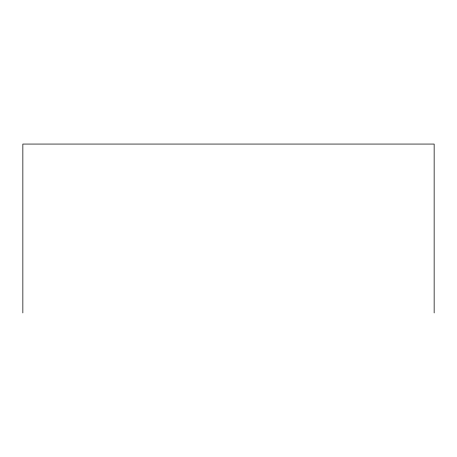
<?xml version="1.0" encoding="UTF-8"?>
<svg xmlns="http://www.w3.org/2000/svg" width="457" height="457" viewBox="0 0 457 457"><rect width="100%" height="100%" fill="white"/><g stroke="black" fill="none" stroke-linecap="round" stroke-linejoin="round"><path stroke-width="0.69" d="M434.15 312.936L434.15 144.064L22.85 144.064L22.85 312.936"/></g></svg>
